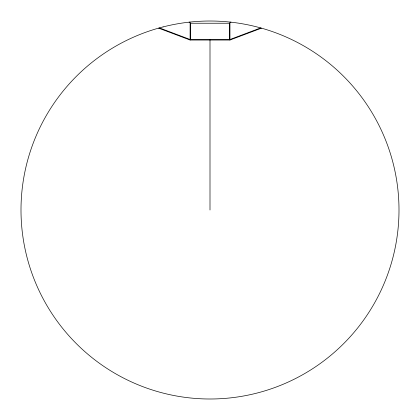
<?xml version="1.0" encoding="UTF-8"?>
<svg xmlns="http://www.w3.org/2000/svg" width="420" height="420" viewBox="0 0 420 420"><rect width="100%" height="100%" fill="white"/><g stroke="black" fill="none" stroke-linecap="round" stroke-linejoin="round"><path stroke-width="0.63" d="M190.638 39.512L190.638 23.236L229.43 23.242L229.425 39.512L190.113 39.512L159.422 27.914M229.95 39.512L260.642 27.935M158.613 28.135L190.113 40.037L229.95 40.037L261.45 28.156M189.063 22.186L190.113 22.186L190.113 40.037M231 22.192L229.95 22.192L229.95 40.037M210 39.512L210 210M163.06 26.922L157.332 28.486A189 189 0 0 0 55.902 319.431A189 189 0 0 0 364.019 319.536A189 189 0 0 0 262.794 28.523L257.066 26.954A189 189 0 0 0 233.751 22.496C218.043 20.527 202.088 20.522 186.375 22.481A189 189 0 0 0 163.06 26.922"/></g></svg>
